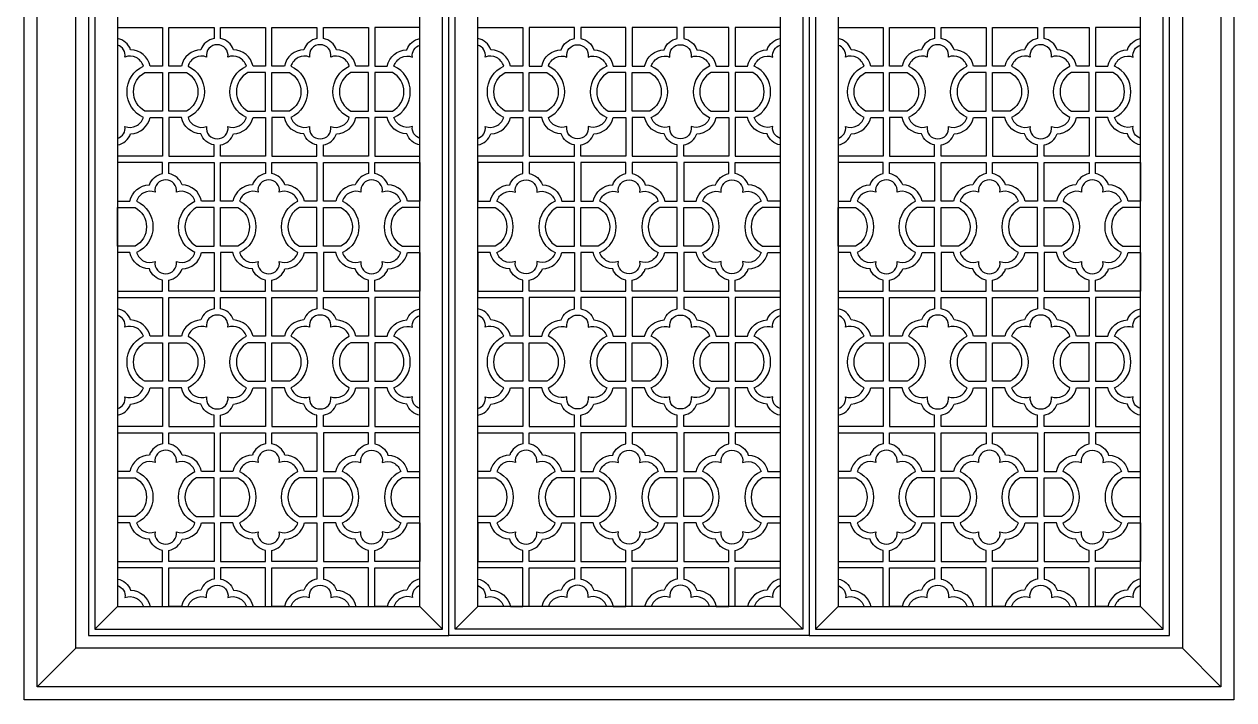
# Model space of a CAD drawing. Extents: x -66030 to 95157, y -13132 to 45879.
# Drawn here: x 63617 to 65497, y 12534 to 13584 of the extents above; entities that cross this region are included whole.
import ezdxf

# ---------------------------------------------------------------- set-up
doc = ezdxf.new("R2010")
doc.units = 0
doc.header["$LTSCALE"] = 100
doc.header["$MEASUREMENT"] = 0
for name, color, linetype in [('3', 11, 'CONTINUOUS'), ('4', 121, 'CONTINUOUS'), ('7', 105, 'CONTINUOUS')]:
    doc.layers.add(name, color=color, linetype=linetype)

msp = doc.modelspace()

# ---------------------------------------------------------------- linework, layer by layer
at = {"layer": '3'}
for p, q in [((63762.1, 12678.5), (63727.1, 12643.5)), ((64232.1, 12678.5), (64267.1, 12643.5)), ((64322.1, 12678.5), (64287.1, 12643.5)), ((64792.1, 12678.5), (64827.1, 12643.5)), ((64882.1, 12678.5), (64847.1, 12643.5)), ((65352.1, 12678.5), (65387.1, 12643.5)), ((63697.1, 12613.5), (63637.1, 12553.5)), ((65417.1, 12613.5), (65477.1, 12553.5))]:
    msp.add_line(p, q, dxfattribs=at)
for points in [[(63637.1, 14573.5), (65477.1, 14573.5), (65477.1, 12553.5), (63637.1, 12553.5)], [(63697.1, 14513.5), (65417.1, 14513.5), (65417.1, 12613.5), (63697.1, 12613.5)]]:
    msp.add_lwpolyline(points, close=True, dxfattribs=at)
for points in [[(63762.1, 13578.5), (63832.1, 13578.5), (63832.1, 13518.5), (63812.7, 13518.5, 0.345791), (63782.4, 13543.8, 0.273031), (63762.1, 13561.2)], [(64232.1, 13578.5), (64162.1, 13578.5), (64162.1, 13518.5), (64181.4, 13518.5, -0.345791), (64211.7, 13543.8, -0.273031), (64232.1, 13561.2)], [(64322.1, 13578.5), (64392.1, 13578.5), (64392.1, 13518.5), (64372.7, 13518.5, 0.345791), (64342.4, 13543.8, 0.273031), (64322.1, 13561.2)], [(64792.1, 13578.5), (64722.1, 13578.5), (64722.1, 13518.5), (64741.4, 13518.5, -0.345791), (64771.7, 13543.8, -0.273031), (64792.1, 13561.2)], [(64882.1, 13578.5), (64952.1, 13578.5), (64952.1, 13518.5), (64932.7, 13518.5, 0.345791), (64902.4, 13543.8, 0.273031), (64882.1, 13561.2)], [(65352.1, 13578.5), (65282.1, 13578.5), (65282.1, 13518.5), (65301.4, 13518.5, -0.345791), (65331.7, 13543.8, -0.273031), (65352.1, 13561.2)], [(63762.1, 13406.1, 0.383622), (63773.6, 13424.6, 0.43128), (63802.4, 13438.5, -0.637568), (63802.4, 13518.5, 0.43128), (63773.6, 13532.4, 0.383622), (63762.1, 13550.9)], [(64232.1, 13406.1, -0.383622), (64220.5, 13424.6, -0.43128), (64191.7, 13438.5, 0.637568), (64191.7, 13518.5, -0.43128), (64220.5, 13532.4, -0.383622), (64232.1, 13550.9)], [(64322.1, 13406.1, 0.383622), (64333.6, 13424.6, 0.43128), (64362.4, 13438.5, -0.637568), (64362.4, 13518.5, 0.43128), (64333.6, 13532.4, 0.383622), (64322.1, 13550.9)], [(64792.1, 13406.1, -0.383622), (64780.5, 13424.6, -0.43128), (64751.7, 13438.5, 0.637568), (64751.7, 13518.5, -0.43128), (64780.5, 13532.4, -0.383622), (64792.1, 13550.9)], [(64882.1, 13406.1, 0.383622), (64893.6, 13424.6, 0.43128), (64922.4, 13438.5, -0.637568), (64922.4, 13518.5, 0.43128), (64893.6, 13532.4, 0.383622), (64882.1, 13550.9)], [(65352.1, 13406.1, -0.383622), (65340.5, 13424.6, -0.43128), (65311.7, 13438.5, 0.637568), (65311.7, 13518.5, -0.43128), (65340.5, 13532.4, -0.383622), (65352.1, 13550.9)], [(63762.1, 13395.8, 0.273031), (63782.4, 13413.2, 0.345791), (63812.7, 13438.5), (63832.1, 13438.5), (63832.1, 13378.5), (63762.1, 13378.5)], [(64232.1, 13395.8, -0.273031), (64211.7, 13413.2, -0.345791), (64181.4, 13438.5), (64162.1, 13438.5), (64162.1, 13378.5), (64232.1, 13378.5)], [(64322.1, 13395.8, 0.273031), (64342.4, 13413.2, 0.345791), (64372.7, 13438.5), (64392.1, 13438.5), (64392.1, 13378.5), (64322.1, 13378.5)], [(64792.1, 13395.8, -0.273031), (64771.7, 13413.2, -0.345791), (64741.4, 13438.5), (64722.1, 13438.5), (64722.1, 13378.5), (64792.1, 13378.5)], [(64882.1, 13395.8, 0.273031), (64902.4, 13413.2, 0.345791), (64932.7, 13438.5), (64952.1, 13438.5), (64952.1, 13378.5), (64882.1, 13378.5)], [(65352.1, 13395.8, -0.273031), (65331.7, 13413.2, -0.345791), (65301.4, 13438.5), (65282.1, 13438.5), (65282.1, 13378.5), (65352.1, 13378.5)], [(63762.1, 13158.5), (63832.1, 13158.5), (63832.1, 13098.5), (63812.7, 13098.5, 0.345791), (63782.4, 13123.8, 0.273031), (63762.1, 13141.2)], [(64232.1, 13158.5), (64162.1, 13158.5), (64162.1, 13098.5), (64181.4, 13098.5, -0.345791), (64211.7, 13123.8, -0.273031), (64232.1, 13141.2)], [(64322.1, 13158.5), (64392.1, 13158.5), (64392.1, 13098.5), (64372.7, 13098.5, 0.345791), (64342.4, 13123.8, 0.273031), (64322.1, 13141.2)], [(64792.1, 13158.5), (64722.1, 13158.5), (64722.1, 13098.5), (64741.4, 13098.5, -0.345791), (64771.7, 13123.8, -0.273031), (64792.1, 13141.2)], [(64882.1, 13158.5), (64952.1, 13158.5), (64952.1, 13098.5), (64932.7, 13098.5, 0.345791), (64902.4, 13123.8, 0.273031), (64882.1, 13141.2)], [(65352.1, 13158.5), (65282.1, 13158.5), (65282.1, 13098.5), (65301.4, 13098.5, -0.345791), (65331.7, 13123.8, -0.273031), (65352.1, 13141.2)], [(63762.1, 12986.1, 0.383622), (63773.6, 13004.6, 0.43128), (63802.4, 13018.5, -0.637568), (63802.4, 13098.5, 0.43128), (63773.6, 13112.4, 0.383622), (63762.1, 13130.9)], [(64232.1, 12986.1, -0.383622), (64220.5, 13004.6, -0.43128), (64191.7, 13018.5, 0.637568), (64191.7, 13098.5, -0.43128), (64220.5, 13112.4, -0.383622), (64232.1, 13130.9)], [(64322.1, 12986.1, 0.383622), (64333.6, 13004.6, 0.43128), (64362.4, 13018.5, -0.637568), (64362.4, 13098.5, 0.43128), (64333.6, 13112.4, 0.383622), (64322.1, 13130.9)], [(64792.1, 12986.1, -0.383622), (64780.5, 13004.6, -0.43128), (64751.7, 13018.5, 0.637568), (64751.7, 13098.5, -0.43128), (64780.5, 13112.4, -0.383622), (64792.1, 13130.9)], [(64882.1, 12986.1, 0.383622), (64893.6, 13004.6, 0.43128), (64922.4, 13018.5, -0.637568), (64922.4, 13098.5, 0.43128), (64893.6, 13112.4, 0.383622), (64882.1, 13130.9)], [(65352.1, 12986.1, -0.383622), (65340.5, 13004.6, -0.43128), (65311.7, 13018.5, 0.637568), (65311.7, 13098.5, -0.43128), (65340.5, 13112.4, -0.383622), (65352.1, 13130.9)], [(63762.1, 12975.8, 0.273031), (63782.4, 12993.2, 0.345791), (63812.7, 13018.5), (63832.1, 13018.5), (63832.1, 12958.5), (63762.1, 12958.5)], [(64232.1, 12975.8, -0.273031), (64211.7, 12993.2, -0.345791), (64181.4, 13018.5), (64162.1, 13018.5), (64162.1, 12958.5), (64232.1, 12958.5)], [(64322.1, 12975.8, 0.273031), (64342.4, 12993.2, 0.345791), (64372.7, 13018.5), (64392.1, 13018.5), (64392.1, 12958.5), (64322.1, 12958.5)], [(64792.1, 12975.8, -0.273031), (64771.7, 12993.2, -0.345791), (64741.4, 13018.5), (64722.1, 13018.5), (64722.1, 12958.5), (64792.1, 12958.5)], [(64882.1, 12975.8, 0.273031), (64902.4, 12993.2, 0.345791), (64932.7, 13018.5), (64952.1, 13018.5), (64952.1, 12958.5), (64882.1, 12958.5)], [(65352.1, 12975.8, -0.273031), (65331.7, 12993.2, -0.345791), (65301.4, 13018.5), (65282.1, 13018.5), (65282.1, 12958.5), (65352.1, 12958.5)], [(63762.1, 12948.5), (63832.1, 12948.5), (63832.1, 12931.2, 0.273031), (63811.7, 12913.8, 0.345791), (63781.4, 12888.5), (63762.1, 12888.5)], [(64232.1, 12948.5), (64162.1, 12948.5), (64162.1, 12931.2, -0.273031), (64182.4, 12913.8, -0.345791), (64212.7, 12888.5), (64232.1, 12888.5)], [(64322.1, 12948.5), (64392.1, 12948.5), (64392.1, 12931.2, 0.273031), (64371.7, 12913.8, 0.345791), (64341.4, 12888.5), (64322.1, 12888.5)], [(64792.1, 12948.5), (64722.1, 12948.5), (64722.1, 12931.2, -0.273031), (64742.4, 12913.8, -0.345791), (64772.7, 12888.5), (64792.1, 12888.5)], [(64882.1, 12948.5), (64952.1, 12948.5), (64952.1, 12931.2, 0.273031), (64931.7, 12913.8, 0.345791), (64901.4, 12888.5), (64882.1, 12888.5)], [(65352.1, 12948.5), (65282.1, 12948.5), (65282.1, 12931.2, -0.273031), (65302.4, 12913.8, -0.345791), (65332.7, 12888.5), (65352.1, 12888.5)], [(63762.1, 12878.5), (63789.3, 12878.5, -0.595532), (63789.3, 12818.5), (63762.1, 12818.5)], [(64232.1, 12878.5), (64204.8, 12878.5, 0.595532), (64204.8, 12818.5), (64232.1, 12818.5)], [(64322.1, 12878.5), (64349.3, 12878.5, -0.595532), (64349.3, 12818.5), (64322.1, 12818.5)], [(64792.1, 12878.5), (64764.8, 12878.5, 0.595532), (64764.8, 12818.5), (64792.1, 12818.5)], [(64882.1, 12878.5), (64909.3, 12878.5, -0.595532), (64909.3, 12818.5), (64882.1, 12818.5)], [(65352.1, 12878.5), (65324.8, 12878.5, 0.595532), (65324.8, 12818.5), (65352.1, 12818.5)], [(63762.1, 12721.2, -0.273031), (63782.4, 12703.8, -0.345791), (63812.7, 12678.5), (63832.1, 12678.5), (63832.1, 12738.5), (63762.1, 12738.5)], [(64232.1, 12721.2, 0.273031), (64211.7, 12703.8, 0.345791), (64181.4, 12678.5), (64162.1, 12678.5), (64162.1, 12738.5), (64232.1, 12738.5)], [(64322.1, 12721.2, -0.273031), (64342.4, 12703.8, -0.345791), (64372.7, 12678.5), (64392.1, 12678.5), (64392.1, 12738.5), (64322.1, 12738.5)], [(64792.1, 12721.2, 0.273031), (64771.7, 12703.8, 0.345791), (64741.4, 12678.5), (64722.1, 12678.5), (64722.1, 12738.5), (64792.1, 12738.5)], [(64882.1, 12721.2, -0.273031), (64902.4, 12703.8, -0.345791), (64932.7, 12678.5), (64952.1, 12678.5), (64952.1, 12738.5), (64882.1, 12738.5)], [(65352.1, 12721.2, 0.273031), (65331.7, 12703.8, 0.345791), (65301.4, 12678.5), (65282.1, 12678.5), (65282.1, 12738.5), (65352.1, 12738.5)], [(63762.1, 12710.9, -0.383622), (63773.6, 12692.4, -0.43128), (63802.4, 12678.5)], [(63871.7, 12678.5, -0.43128), (63900.5, 12692.4, -0.475412), (63917.1, 12711.5, -0.475412), (63933.6, 12692.4, -0.43128), (63962.4, 12678.5)], [(64031.7, 12678.5, -0.43128), (64060.5, 12692.4, -0.475412), (64077.1, 12711.5, -0.475412), (64093.6, 12692.4, -0.43128), (64122.4, 12678.5)], [(64232.1, 12710.9, 0.383622), (64220.5, 12692.4, 0.43128), (64191.7, 12678.5)], [(64322.1, 12710.9, -0.383622), (64333.6, 12692.4, -0.43128), (64362.4, 12678.5)], [(64522.4, 12678.5, 0.43128), (64493.6, 12692.4, 0.475412), (64477.1, 12711.5, 0.475412), (64460.5, 12692.4, 0.43128), (64431.7, 12678.5)], [(64682.4, 12678.5, 0.43128), (64653.6, 12692.4, 0.475412), (64637.1, 12711.5, 0.475412), (64620.5, 12692.4, 0.43128), (64591.7, 12678.5)], [(64792.1, 12710.9, 0.383622), (64780.5, 12692.4, 0.43128), (64751.7, 12678.5)], [(64882.1, 12710.9, -0.383622), (64893.6, 12692.4, -0.43128), (64922.4, 12678.5)], [(64991.7, 12678.5, -0.43128), (65020.5, 12692.4, -0.475412), (65037.1, 12711.5, -0.475412), (65053.6, 12692.4, -0.43128), (65082.4, 12678.5)], [(65151.7, 12678.5, -0.43128), (65180.5, 12692.4, -0.475412), (65197.1, 12711.5, -0.475412), (65213.6, 12692.4, -0.43128), (65242.4, 12678.5)], [(65352.1, 12710.9, 0.383622), (65340.5, 12692.4, 0.43128), (65311.7, 12678.5)]]:
    msp.add_lwpolyline(points, format="xyb", dxfattribs=at)
for points in [[(63842.1, 13578.5), (63912.1, 13578.5), (63912.1, 13561.2, 0.273031), (63891.7, 13543.8, 0.345791), (63861.4, 13518.5), (63842.1, 13518.5)], [(63922.1, 13578.5), (63992.1, 13578.5), (63992.1, 13518.5), (63972.7, 13518.5, 0.345791), (63942.4, 13543.8, 0.273031), (63922.1, 13561.2)], [(64002.1, 13578.5), (64072.1, 13578.5), (64072.1, 13561.2, 0.273031), (64051.7, 13543.8, 0.345791), (64021.4, 13518.5), (64002.1, 13518.5)], [(64082.1, 13578.5), (64152.1, 13578.5), (64152.1, 13518.5), (64132.7, 13518.5, 0.345791), (64102.4, 13543.8, 0.273031), (64082.1, 13561.2)], [(64472.1, 13578.5), (64402.1, 13578.5), (64402.1, 13518.5), (64421.4, 13518.5, -0.345791), (64451.7, 13543.8, -0.273031), (64472.1, 13561.2)], [(64552.1, 13578.5), (64482.1, 13578.5), (64482.1, 13561.2, -0.273031), (64502.4, 13543.8, -0.345791), (64532.7, 13518.5), (64552.1, 13518.5)], [(64632.1, 13578.5), (64562.1, 13578.5), (64562.1, 13518.5), (64581.4, 13518.5, -0.345791), (64611.7, 13543.8, -0.273031), (64632.1, 13561.2)], [(64712.1, 13578.5), (64642.1, 13578.5), (64642.1, 13561.2, -0.273031), (64662.4, 13543.8, -0.345791), (64692.7, 13518.5), (64712.1, 13518.5)], [(64962.1, 13578.5), (65032.1, 13578.5), (65032.1, 13561.2, 0.273031), (65011.7, 13543.8, 0.345791), (64981.4, 13518.5), (64962.1, 13518.5)], [(65042.1, 13578.5), (65112.1, 13578.5), (65112.1, 13518.5), (65092.7, 13518.5, 0.345791), (65062.4, 13543.8, 0.273031), (65042.1, 13561.2)], [(65122.1, 13578.5), (65192.1, 13578.5), (65192.1, 13561.2, 0.273031), (65171.7, 13543.8, 0.345791), (65141.4, 13518.5), (65122.1, 13518.5)], [(65202.1, 13578.5), (65272.1, 13578.5), (65272.1, 13518.5), (65252.7, 13518.5, 0.345791), (65222.4, 13543.8, 0.273031), (65202.1, 13561.2)], [(63917.1, 13551.5, 0.475412), (63900.5, 13532.4, 0.43128), (63871.7, 13518.5, -0.637568), (63871.7, 13438.5, 0.43128), (63900.5, 13424.6, 0.475412), (63917.1, 13405.5, 0.475412), (63933.6, 13424.6, 0.43128), (63962.4, 13438.5, -0.637568), (63962.4, 13518.5, 0.43128), (63933.6, 13532.4, 0.475412)], [(64077.1, 13551.5, 0.475412), (64060.5, 13532.4, 0.43128), (64031.7, 13518.5, -0.637568), (64031.7, 13438.5, 0.43128), (64060.5, 13424.6, 0.475412), (64077.1, 13405.5, 0.475412), (64093.6, 13424.6, 0.43128), (64122.4, 13438.5, -0.637568), (64122.4, 13518.5, 0.43128), (64093.6, 13532.4, 0.475412)], [(64477.1, 13551.5, -0.475412), (64493.6, 13532.4, -0.43128), (64522.4, 13518.5, 0.637568), (64522.4, 13438.5, -0.43128), (64493.6, 13424.6, -0.475412), (64477.1, 13405.5, -0.475412), (64460.5, 13424.6, -0.43128), (64431.7, 13438.5, 0.637568), (64431.7, 13518.5, -0.43128), (64460.5, 13532.4, -0.475412)], [(64637.1, 13551.5, -0.475412), (64653.6, 13532.4, -0.43128), (64682.4, 13518.5, 0.637568), (64682.4, 13438.5, -0.43128), (64653.6, 13424.6, -0.475412), (64637.1, 13405.5, -0.475412), (64620.5, 13424.6, -0.43128), (64591.7, 13438.5, 0.637568), (64591.7, 13518.5, -0.43128), (64620.5, 13532.4, -0.475412)], [(65037.1, 13551.5, 0.475412), (65020.5, 13532.4, 0.43128), (64991.7, 13518.5, -0.637568), (64991.7, 13438.5, 0.43128), (65020.5, 13424.6, 0.475412), (65037.1, 13405.5, 0.475412), (65053.6, 13424.6, 0.43128), (65082.4, 13438.5, -0.637568), (65082.4, 13518.5, 0.43128), (65053.6, 13532.4, 0.475412)], [(65197.1, 13551.5, 0.475412), (65180.5, 13532.4, 0.43128), (65151.7, 13518.5, -0.637568), (65151.7, 13438.5, 0.43128), (65180.5, 13424.6, 0.475412), (65197.1, 13405.5, 0.475412), (65213.6, 13424.6, 0.43128), (65242.4, 13438.5, -0.637568), (65242.4, 13518.5, 0.43128), (65213.6, 13532.4, 0.475412)], [(63804.8, 13448.5, -0.595532), (63804.8, 13508.5), (63832.1, 13508.5), (63832.1, 13448.5)], [(63842.1, 13508.5), (63869.3, 13508.5, -0.595532), (63869.3, 13448.5), (63842.1, 13448.5)], [(63992.1, 13508.5), (63964.8, 13508.5, 0.595532), (63964.8, 13448.5), (63992.1, 13448.5)], [(64002.1, 13508.5), (64029.3, 13508.5, -0.595532), (64029.3, 13448.5), (64002.1, 13448.5)], [(64152.1, 13508.5), (64124.8, 13508.5, 0.595532), (64124.8, 13448.5), (64152.1, 13448.5)], [(64189.3, 13448.5, 0.595532), (64189.3, 13508.5), (64162.1, 13508.5), (64162.1, 13448.5)], [(64364.8, 13448.5, -0.595532), (64364.8, 13508.5), (64392.1, 13508.5), (64392.1, 13448.5)], [(64402.1, 13508.5), (64429.3, 13508.5, -0.595532), (64429.3, 13448.5), (64402.1, 13448.5)], [(64552.1, 13508.5), (64524.8, 13508.5, 0.595532), (64524.8, 13448.5), (64552.1, 13448.5)], [(64562.1, 13508.5), (64589.3, 13508.5, -0.595532), (64589.3, 13448.5), (64562.1, 13448.5)], [(64712.1, 13508.5), (64684.8, 13508.5, 0.595532), (64684.8, 13448.5), (64712.1, 13448.5)], [(64749.3, 13448.5, 0.595532), (64749.3, 13508.5), (64722.1, 13508.5), (64722.1, 13448.5)], [(64924.8, 13448.5, -0.595532), (64924.8, 13508.5), (64952.1, 13508.5), (64952.1, 13448.5)], [(64962.1, 13508.5), (64989.3, 13508.5, -0.595532), (64989.3, 13448.5), (64962.1, 13448.5)], [(65112.1, 13508.5), (65084.8, 13508.5, 0.595532), (65084.8, 13448.5), (65112.1, 13448.5)], [(65122.1, 13508.5), (65149.3, 13508.5, -0.595532), (65149.3, 13448.5), (65122.1, 13448.5)], [(65272.1, 13508.5), (65244.8, 13508.5, 0.595532), (65244.8, 13448.5), (65272.1, 13448.5)], [(65309.3, 13448.5, 0.595532), (65309.3, 13508.5), (65282.1, 13508.5), (65282.1, 13448.5)], [(63912.1, 13378.5), (63912.1, 13395.8, -0.273031), (63891.7, 13413.2, -0.345791), (63861.4, 13438.5), (63842.1, 13438.5), (63842.1, 13378.5)], [(63922.1, 13378.5), (63922.1, 13395.8, 0.273031), (63942.4, 13413.2, 0.345791), (63972.7, 13438.5), (63992.1, 13438.5), (63992.1, 13378.5)], [(64072.1, 13378.5), (64072.1, 13395.8, -0.273031), (64051.7, 13413.2, -0.345791), (64021.4, 13438.5), (64002.1, 13438.5), (64002.1, 13378.5)], [(64082.1, 13378.5), (64082.1, 13395.8, 0.273031), (64102.4, 13413.2, 0.345791), (64132.7, 13438.5), (64152.1, 13438.5), (64152.1, 13378.5)], [(64472.1, 13378.5), (64472.1, 13395.8, -0.273031), (64451.7, 13413.2, -0.345791), (64421.4, 13438.5), (64402.1, 13438.5), (64402.1, 13378.5)], [(64482.1, 13378.5), (64482.1, 13395.8, 0.273031), (64502.4, 13413.2, 0.345791), (64532.7, 13438.5), (64552.1, 13438.5), (64552.1, 13378.5)], [(64632.1, 13378.5), (64632.1, 13395.8, -0.273031), (64611.7, 13413.2, -0.345791), (64581.4, 13438.5), (64562.1, 13438.5), (64562.1, 13378.5)], [(64642.1, 13378.5), (64642.1, 13395.8, 0.273031), (64662.4, 13413.2, 0.345791), (64692.7, 13438.5), (64712.1, 13438.5), (64712.1, 13378.5)], [(65032.1, 13378.5), (65032.1, 13395.8, -0.273031), (65011.7, 13413.2, -0.345791), (64981.4, 13438.5), (64962.1, 13438.5), (64962.1, 13378.5)], [(65042.1, 13378.5), (65042.1, 13395.8, 0.273031), (65062.4, 13413.2, 0.345791), (65092.7, 13438.5), (65112.1, 13438.5), (65112.1, 13378.5)], [(65192.1, 13378.5), (65192.1, 13395.8, -0.273031), (65171.7, 13413.2, -0.345791), (65141.4, 13438.5), (65122.1, 13438.5), (65122.1, 13378.5)], [(65202.1, 13378.5), (65202.1, 13395.8, 0.273031), (65222.4, 13413.2, 0.345791), (65252.7, 13438.5), (65272.1, 13438.5), (65272.1, 13378.5)], [(63832.1, 13368.5), (63762.1, 13368.5), (63762.1, 13308.5), (63781.4, 13308.5, -0.345791), (63811.7, 13333.8, -0.273031), (63832.1, 13351.2)], [(63842.1, 13368.5), (63912.1, 13368.5), (63912.1, 13308.5), (63892.7, 13308.5, 0.345791), (63862.4, 13333.8, 0.273031), (63842.1, 13351.2)], [(63922.1, 13368.5), (63992.1, 13368.5), (63992.1, 13351.2, 0.273031), (63971.7, 13333.8, 0.345791), (63941.4, 13308.5), (63922.1, 13308.5)], [(64002.1, 13368.5), (64072.1, 13368.5), (64072.1, 13308.5), (64052.7, 13308.5, 0.345791), (64022.4, 13333.8, 0.273031), (64002.1, 13351.2)], [(64082.1, 13368.5), (64152.1, 13368.5), (64152.1, 13351.2, 0.273031), (64131.7, 13333.8, 0.345791), (64101.4, 13308.5), (64082.1, 13308.5)], [(64162.1, 13368.5), (64232.1, 13368.5), (64232.1, 13308.5), (64212.7, 13308.5, 0.345791), (64182.4, 13333.8, 0.273031), (64162.1, 13351.2)], [(64392.1, 13368.5), (64322.1, 13368.5), (64322.1, 13308.5), (64341.4, 13308.5, -0.345791), (64371.7, 13333.8, -0.273031), (64392.1, 13351.2)], [(64472.1, 13368.5), (64402.1, 13368.5), (64402.1, 13351.2, -0.273031), (64422.4, 13333.8, -0.345791), (64452.7, 13308.5), (64472.1, 13308.5)], [(64552.1, 13368.5), (64482.1, 13368.5), (64482.1, 13308.5), (64501.4, 13308.5, -0.345791), (64531.7, 13333.8, -0.273031), (64552.1, 13351.2)], [(64632.1, 13368.5), (64562.1, 13368.5), (64562.1, 13351.2, -0.273031), (64582.4, 13333.8, -0.345791), (64612.7, 13308.5), (64632.1, 13308.5)], [(64712.1, 13368.5), (64642.1, 13368.5), (64642.1, 13308.5), (64661.4, 13308.5, -0.345791), (64691.7, 13333.8, -0.273031), (64712.1, 13351.2)], [(64722.1, 13368.5), (64792.1, 13368.5), (64792.1, 13308.5), (64772.7, 13308.5, 0.345791), (64742.4, 13333.8, 0.273031), (64722.1, 13351.2)], [(64952.1, 13368.5), (64882.1, 13368.5), (64882.1, 13308.5), (64901.4, 13308.5, -0.345791), (64931.7, 13333.8, -0.273031), (64952.1, 13351.2)], [(64962.1, 13368.5), (65032.1, 13368.5), (65032.1, 13308.5), (65012.7, 13308.5, 0.345791), (64982.4, 13333.8, 0.273031), (64962.1, 13351.2)], [(65042.1, 13368.5), (65112.1, 13368.5), (65112.1, 13351.2, 0.273031), (65091.7, 13333.8, 0.345791), (65061.4, 13308.5), (65042.1, 13308.5)], [(65122.1, 13368.5), (65192.1, 13368.5), (65192.1, 13308.5), (65172.7, 13308.5, 0.345791), (65142.4, 13333.8, 0.273031), (65122.1, 13351.2)], [(65202.1, 13368.5), (65272.1, 13368.5), (65272.1, 13351.2, 0.273031), (65251.7, 13333.8, 0.345791), (65221.4, 13308.5), (65202.1, 13308.5)], [(65282.1, 13368.5), (65352.1, 13368.5), (65352.1, 13308.5), (65332.7, 13308.5, 0.345791), (65302.4, 13333.8, 0.273031), (65282.1, 13351.2)], [(63837.1, 13341.5, 0.475412), (63820.5, 13322.4, 0.43128), (63791.7, 13308.5, -0.637568), (63791.7, 13228.5, 0.43128), (63820.5, 13214.6, 0.475412), (63837.1, 13195.5, 0.475412), (63853.6, 13214.6, 0.43128), (63882.4, 13228.5, -0.637568), (63882.4, 13308.5, 0.43128), (63853.6, 13322.4, 0.475412)], [(63997.1, 13341.5, 0.475412), (63980.5, 13322.4, 0.43128), (63951.7, 13308.5, -0.637568), (63951.7, 13228.5, 0.43128), (63980.5, 13214.6, 0.475412), (63997.1, 13195.5, 0.475412), (64013.6, 13214.6, 0.43128), (64042.4, 13228.5, -0.637568), (64042.4, 13308.5, 0.43128), (64013.6, 13322.4, 0.475412)], [(64157.1, 13341.5, 0.475412), (64140.5, 13322.4, 0.43128), (64111.7, 13308.5, -0.637568), (64111.7, 13228.5, 0.43128), (64140.5, 13214.6, 0.475412), (64157.1, 13195.5, 0.475412), (64173.6, 13214.6, 0.43128), (64202.4, 13228.5, -0.637568), (64202.4, 13308.5, 0.43128), (64173.6, 13322.4, 0.475412)], [(64397.1, 13341.5, -0.475412), (64413.6, 13322.4, -0.43128), (64442.4, 13308.5, 0.637568), (64442.4, 13228.5, -0.43128), (64413.6, 13214.6, -0.475412), (64397.1, 13195.5, -0.475412), (64380.5, 13214.6, -0.43128), (64351.7, 13228.5, 0.637568), (64351.7, 13308.5, -0.43128), (64380.5, 13322.4, -0.475412)], [(64557.1, 13341.5, -0.475412), (64573.6, 13322.4, -0.43128), (64602.4, 13308.5, 0.637568), (64602.4, 13228.5, -0.43128), (64573.6, 13214.6, -0.475412), (64557.1, 13195.5, -0.475412), (64540.5, 13214.6, -0.43128), (64511.7, 13228.5, 0.637568), (64511.7, 13308.5, -0.43128), (64540.5, 13322.4, -0.475412)], [(64717.1, 13341.5, -0.475412), (64733.6, 13322.4, -0.43128), (64762.4, 13308.5, 0.637568), (64762.4, 13228.5, -0.43128), (64733.6, 13214.6, -0.475412), (64717.1, 13195.5, -0.475412), (64700.5, 13214.6, -0.43128), (64671.7, 13228.5, 0.637568), (64671.7, 13308.5, -0.43128), (64700.5, 13322.4, -0.475412)], [(64957.1, 13341.5, 0.475412), (64940.5, 13322.4, 0.43128), (64911.7, 13308.5, -0.637568), (64911.7, 13228.5, 0.43128), (64940.5, 13214.6, 0.475412), (64957.1, 13195.5, 0.475412), (64973.6, 13214.6, 0.43128), (65002.4, 13228.5, -0.637568), (65002.4, 13308.5, 0.43128), (64973.6, 13322.4, 0.475412)], [(65117.1, 13341.5, 0.475412), (65100.5, 13322.4, 0.43128), (65071.7, 13308.5, -0.637568), (65071.7, 13228.5, 0.43128), (65100.5, 13214.6, 0.475412), (65117.1, 13195.5, 0.475412), (65133.6, 13214.6, 0.43128), (65162.4, 13228.5, -0.637568), (65162.4, 13308.5, 0.43128), (65133.6, 13322.4, 0.475412)], [(65277.1, 13341.5, 0.475412), (65260.5, 13322.4, 0.43128), (65231.7, 13308.5, -0.637568), (65231.7, 13228.5, 0.43128), (65260.5, 13214.6, 0.475412), (65277.1, 13195.5, 0.475412), (65293.6, 13214.6, 0.43128), (65322.4, 13228.5, -0.637568), (65322.4, 13308.5, 0.43128), (65293.6, 13322.4, 0.475412)], [(63762.1, 13298.5), (63789.3, 13298.5, -0.595532), (63789.3, 13238.5), (63762.1, 13238.5)], [(63912.1, 13298.5), (63884.8, 13298.5, 0.595532), (63884.8, 13238.5), (63912.1, 13238.5)], [(63922.1, 13298.5), (63949.3, 13298.5, -0.595532), (63949.3, 13238.5), (63922.1, 13238.5)], [(64072.1, 13298.5), (64044.8, 13298.5, 0.595532), (64044.8, 13238.5), (64072.1, 13238.5)], [(64082.1, 13298.5), (64109.3, 13298.5, -0.595532), (64109.3, 13238.5), (64082.1, 13238.5)], [(64232.1, 13298.5), (64204.8, 13298.5, 0.595532), (64204.8, 13238.5), (64232.1, 13238.5)], [(64322.1, 13298.5), (64349.3, 13298.5, -0.595532), (64349.3, 13238.5), (64322.1, 13238.5)], [(64472.1, 13298.5), (64444.8, 13298.5, 0.595532), (64444.8, 13238.5), (64472.1, 13238.5)], [(64482.1, 13298.5), (64509.3, 13298.5, -0.595532), (64509.3, 13238.5), (64482.1, 13238.5)], [(64632.1, 13298.5), (64604.8, 13298.5, 0.595532), (64604.8, 13238.5), (64632.1, 13238.5)], [(64642.1, 13298.5), (64669.3, 13298.5, -0.595532), (64669.3, 13238.5), (64642.1, 13238.5)], [(64792.1, 13298.5), (64764.8, 13298.5, 0.595532), (64764.8, 13238.5), (64792.1, 13238.5)], [(64882.1, 13298.5), (64909.3, 13298.5, -0.595532), (64909.3, 13238.5), (64882.1, 13238.5)], [(65032.1, 13298.5), (65004.8, 13298.5, 0.595532), (65004.8, 13238.5), (65032.1, 13238.5)], [(65042.1, 13298.5), (65069.3, 13298.5, -0.595532), (65069.3, 13238.5), (65042.1, 13238.5)], [(65192.1, 13298.5), (65164.8, 13298.5, 0.595532), (65164.8, 13238.5), (65192.1, 13238.5)], [(65202.1, 13298.5), (65229.3, 13298.5, -0.595532), (65229.3, 13238.5), (65202.1, 13238.5)], [(65352.1, 13298.5), (65324.8, 13298.5, 0.595532), (65324.8, 13238.5), (65352.1, 13238.5)], [(63832.1, 13168.5), (63832.1, 13185.8, -0.273031), (63811.7, 13203.2, -0.345791), (63781.4, 13228.5), (63762.1, 13228.5), (63762.1, 13168.5)], [(63842.1, 13168.5), (63842.1, 13185.8, 0.273031), (63862.4, 13203.2, 0.345791), (63892.7, 13228.5), (63912.1, 13228.5), (63912.1, 13168.5)], [(63992.1, 13168.5), (63992.1, 13185.8, -0.273031), (63971.7, 13203.2, -0.345791), (63941.4, 13228.5), (63922.1, 13228.5), (63922.1, 13168.5)], [(64002.1, 13168.5), (64002.1, 13185.8, 0.273031), (64022.4, 13203.2, 0.345791), (64052.7, 13228.5), (64072.1, 13228.5), (64072.1, 13168.5)], [(64152.1, 13168.5), (64152.1, 13185.8, -0.273031), (64131.7, 13203.2, -0.345791), (64101.4, 13228.5), (64082.1, 13228.5), (64082.1, 13168.5)], [(64162.1, 13168.5), (64162.1, 13185.8, 0.273031), (64182.4, 13203.2, 0.345791), (64212.7, 13228.5), (64232.1, 13228.5), (64232.1, 13168.5)], [(64392.1, 13168.5), (64392.1, 13185.8, -0.273031), (64371.7, 13203.2, -0.345791), (64341.4, 13228.5), (64322.1, 13228.5), (64322.1, 13168.5)], [(64402.1, 13168.5), (64402.1, 13185.8, 0.273031), (64422.4, 13203.2, 0.345791), (64452.7, 13228.5), (64472.1, 13228.5), (64472.1, 13168.5)], [(64552.1, 13168.5), (64552.1, 13185.8, -0.273031), (64531.7, 13203.2, -0.345791), (64501.4, 13228.5), (64482.1, 13228.5), (64482.1, 13168.5)], [(64562.1, 13168.5), (64562.1, 13185.8, 0.273031), (64582.4, 13203.2, 0.345791), (64612.7, 13228.5), (64632.1, 13228.5), (64632.1, 13168.5)], [(64712.1, 13168.5), (64712.1, 13185.8, -0.273031), (64691.7, 13203.2, -0.345791), (64661.4, 13228.5), (64642.1, 13228.5), (64642.1, 13168.5)], [(64722.1, 13168.5), (64722.1, 13185.8, 0.273031), (64742.4, 13203.2, 0.345791), (64772.7, 13228.5), (64792.1, 13228.5), (64792.1, 13168.5)], [(64952.1, 13168.5), (64952.1, 13185.8, -0.273031), (64931.7, 13203.2, -0.345791), (64901.4, 13228.5), (64882.1, 13228.5), (64882.1, 13168.5)], [(64962.1, 13168.5), (64962.1, 13185.8, 0.273031), (64982.4, 13203.2, 0.345791), (65012.7, 13228.5), (65032.1, 13228.5), (65032.1, 13168.5)], [(65112.1, 13168.5), (65112.1, 13185.8, -0.273031), (65091.7, 13203.2, -0.345791), (65061.4, 13228.5), (65042.1, 13228.5), (65042.1, 13168.5)], [(65122.1, 13168.5), (65122.1, 13185.8, 0.273031), (65142.4, 13203.2, 0.345791), (65172.7, 13228.5), (65192.1, 13228.5), (65192.1, 13168.5)], [(65272.1, 13168.5), (65272.1, 13185.8, -0.273031), (65251.7, 13203.2, -0.345791), (65221.4, 13228.5), (65202.1, 13228.5), (65202.1, 13168.5)], [(65282.1, 13168.5), (65282.1, 13185.8, 0.273031), (65302.4, 13203.2, 0.345791), (65332.7, 13228.5), (65352.1, 13228.5), (65352.1, 13168.5)], [(63842.1, 13158.5), (63912.1, 13158.5), (63912.1, 13141.2, 0.273031), (63891.7, 13123.8, 0.345791), (63861.4, 13098.5), (63842.1, 13098.5)], [(63922.1, 13158.5), (63992.1, 13158.5), (63992.1, 13098.5), (63972.7, 13098.5, 0.345791), (63942.4, 13123.8, 0.273031), (63922.1, 13141.2)], [(64002.1, 13158.5), (64072.1, 13158.5), (64072.1, 13141.2, 0.273031), (64051.7, 13123.8, 0.345791), (64021.4, 13098.5), (64002.1, 13098.5)], [(64082.1, 13158.5), (64152.1, 13158.5), (64152.1, 13098.5), (64132.7, 13098.5, 0.345791), (64102.4, 13123.8, 0.273031), (64082.1, 13141.2)], [(64472.1, 13158.5), (64402.1, 13158.5), (64402.1, 13098.5), (64421.4, 13098.5, -0.345791), (64451.7, 13123.8, -0.273031), (64472.1, 13141.2)], [(64552.1, 13158.5), (64482.1, 13158.5), (64482.1, 13141.2, -0.273031), (64502.4, 13123.8, -0.345791), (64532.7, 13098.5), (64552.1, 13098.5)], [(64632.1, 13158.5), (64562.1, 13158.5), (64562.1, 13098.5), (64581.4, 13098.5, -0.345791), (64611.7, 13123.8, -0.273031), (64632.1, 13141.2)], [(64712.1, 13158.5), (64642.1, 13158.5), (64642.1, 13141.2, -0.273031), (64662.4, 13123.8, -0.345791), (64692.7, 13098.5), (64712.1, 13098.5)], [(64962.1, 13158.5), (65032.1, 13158.5), (65032.1, 13141.2, 0.273031), (65011.7, 13123.8, 0.345791), (64981.4, 13098.5), (64962.1, 13098.5)], [(65042.1, 13158.5), (65112.1, 13158.5), (65112.1, 13098.5), (65092.7, 13098.5, 0.345791), (65062.4, 13123.8, 0.273031), (65042.1, 13141.2)], [(65122.1, 13158.5), (65192.1, 13158.5), (65192.1, 13141.2, 0.273031), (65171.7, 13123.8, 0.345791), (65141.4, 13098.5), (65122.1, 13098.5)], [(65202.1, 13158.5), (65272.1, 13158.5), (65272.1, 13098.5), (65252.7, 13098.5, 0.345791), (65222.4, 13123.8, 0.273031), (65202.1, 13141.2)], [(63917.1, 13131.5, 0.475412), (63900.5, 13112.4, 0.43128), (63871.7, 13098.5, -0.637568), (63871.7, 13018.5, 0.43128), (63900.5, 13004.6, 0.475412), (63917.1, 12985.5, 0.475412), (63933.6, 13004.6, 0.43128), (63962.4, 13018.5, -0.637568), (63962.4, 13098.5, 0.43128), (63933.6, 13112.4, 0.475412)], [(64077.1, 13131.5, 0.475412), (64060.5, 13112.4, 0.43128), (64031.7, 13098.5, -0.637568), (64031.7, 13018.5, 0.43128), (64060.5, 13004.6, 0.475412), (64077.1, 12985.5, 0.475412), (64093.6, 13004.6, 0.43128), (64122.4, 13018.5, -0.637568), (64122.4, 13098.5, 0.43128), (64093.6, 13112.4, 0.475412)], [(64477.1, 13131.5, -0.475412), (64493.6, 13112.4, -0.43128), (64522.4, 13098.5, 0.637568), (64522.4, 13018.5, -0.43128), (64493.6, 13004.6, -0.475412), (64477.1, 12985.5, -0.475412), (64460.5, 13004.6, -0.43128), (64431.7, 13018.5, 0.637568), (64431.7, 13098.5, -0.43128), (64460.5, 13112.4, -0.475412)], [(64637.1, 13131.5, -0.475412), (64653.6, 13112.4, -0.43128), (64682.4, 13098.5, 0.637568), (64682.4, 13018.5, -0.43128), (64653.6, 13004.6, -0.475412), (64637.1, 12985.5, -0.475412), (64620.5, 13004.6, -0.43128), (64591.7, 13018.5, 0.637568), (64591.7, 13098.5, -0.43128), (64620.5, 13112.4, -0.475412)], [(65037.1, 13131.5, 0.475412), (65020.5, 13112.4, 0.43128), (64991.7, 13098.5, -0.637568), (64991.7, 13018.5, 0.43128), (65020.5, 13004.6, 0.475412), (65037.1, 12985.5, 0.475412), (65053.6, 13004.6, 0.43128), (65082.4, 13018.5, -0.637568), (65082.4, 13098.5, 0.43128), (65053.6, 13112.4, 0.475412)], [(65197.1, 13131.5, 0.475412), (65180.5, 13112.4, 0.43128), (65151.7, 13098.5, -0.637568), (65151.7, 13018.5, 0.43128), (65180.5, 13004.6, 0.475412), (65197.1, 12985.5, 0.475412), (65213.6, 13004.6, 0.43128), (65242.4, 13018.5, -0.637568), (65242.4, 13098.5, 0.43128), (65213.6, 13112.4, 0.475412)], [(63804.8, 13028.5, -0.595532), (63804.8, 13088.5), (63832.1, 13088.5), (63832.1, 13028.5)], [(63842.1, 13088.5), (63869.3, 13088.5, -0.595532), (63869.3, 13028.5), (63842.1, 13028.5)], [(63992.1, 13088.5), (63964.8, 13088.5, 0.595532), (63964.8, 13028.5), (63992.1, 13028.5)], [(64002.1, 13088.5), (64029.3, 13088.5, -0.595532), (64029.3, 13028.5), (64002.1, 13028.5)], [(64152.1, 13088.5), (64124.8, 13088.5, 0.595532), (64124.8, 13028.5), (64152.1, 13028.5)], [(64189.3, 13028.5, 0.595532), (64189.3, 13088.5), (64162.1, 13088.5), (64162.1, 13028.5)], [(64364.8, 13028.5, -0.595532), (64364.8, 13088.5), (64392.1, 13088.5), (64392.1, 13028.5)], [(64402.1, 13088.5), (64429.3, 13088.5, -0.595532), (64429.3, 13028.5), (64402.1, 13028.5)], [(64552.1, 13088.5), (64524.8, 13088.5, 0.595532), (64524.8, 13028.5), (64552.1, 13028.5)], [(64562.1, 13088.5), (64589.3, 13088.5, -0.595532), (64589.3, 13028.5), (64562.1, 13028.5)], [(64712.1, 13088.5), (64684.8, 13088.5, 0.595532), (64684.8, 13028.5), (64712.1, 13028.5)], [(64749.3, 13028.5, 0.595532), (64749.3, 13088.5), (64722.1, 13088.5), (64722.1, 13028.5)], [(64924.8, 13028.5, -0.595532), (64924.8, 13088.5), (64952.1, 13088.5), (64952.1, 13028.5)], [(64962.1, 13088.5), (64989.3, 13088.5, -0.595532), (64989.3, 13028.5), (64962.1, 13028.5)], [(65112.1, 13088.5), (65084.8, 13088.5, 0.595532), (65084.8, 13028.5), (65112.1, 13028.5)], [(65122.1, 13088.5), (65149.3, 13088.5, -0.595532), (65149.3, 13028.5), (65122.1, 13028.5)], [(65272.1, 13088.5), (65244.8, 13088.5, 0.595532), (65244.8, 13028.5), (65272.1, 13028.5)], [(65309.3, 13028.5, 0.595532), (65309.3, 13088.5), (65282.1, 13088.5), (65282.1, 13028.5)], [(63912.1, 12958.5), (63912.1, 12975.8, -0.273031), (63891.7, 12993.2, -0.345791), (63861.4, 13018.5), (63842.1, 13018.5), (63842.1, 12958.5)], [(63922.1, 12958.5), (63922.1, 12975.8, 0.273031), (63942.4, 12993.2, 0.345791), (63972.7, 13018.5), (63992.1, 13018.5), (63992.1, 12958.5)], [(64072.1, 12958.5), (64072.1, 12975.8, -0.273031), (64051.7, 12993.2, -0.345791), (64021.4, 13018.5), (64002.1, 13018.5), (64002.1, 12958.5)], [(64082.1, 12958.5), (64082.1, 12975.8, 0.273031), (64102.4, 12993.2, 0.345791), (64132.7, 13018.5), (64152.1, 13018.5), (64152.1, 12958.5)], [(64472.1, 12958.5), (64472.1, 12975.8, -0.273031), (64451.7, 12993.2, -0.345791), (64421.4, 13018.5), (64402.1, 13018.5), (64402.1, 12958.5)], [(64482.1, 12958.5), (64482.1, 12975.8, 0.273031), (64502.4, 12993.2, 0.345791), (64532.7, 13018.5), (64552.1, 13018.5), (64552.1, 12958.5)], [(64632.1, 12958.5), (64632.1, 12975.8, -0.273031), (64611.7, 12993.2, -0.345791), (64581.4, 13018.5), (64562.1, 13018.5), (64562.1, 12958.5)], [(64642.1, 12958.5), (64642.1, 12975.8, 0.273031), (64662.4, 12993.2, 0.345791), (64692.7, 13018.5), (64712.1, 13018.5), (64712.1, 12958.5)], [(65032.1, 12958.5), (65032.1, 12975.8, -0.273031), (65011.7, 12993.2, -0.345791), (64981.4, 13018.5), (64962.1, 13018.5), (64962.1, 12958.5)], [(65042.1, 12958.5), (65042.1, 12975.8, 0.273031), (65062.4, 12993.2, 0.345791), (65092.7, 13018.5), (65112.1, 13018.5), (65112.1, 12958.5)], [(65192.1, 12958.5), (65192.1, 12975.8, -0.273031), (65171.7, 12993.2, -0.345791), (65141.4, 13018.5), (65122.1, 13018.5), (65122.1, 12958.5)], [(65202.1, 12958.5), (65202.1, 12975.8, 0.273031), (65222.4, 12993.2, 0.345791), (65252.7, 13018.5), (65272.1, 13018.5), (65272.1, 12958.5)], [(63842.1, 12948.5), (63912.1, 12948.5), (63912.1, 12888.5), (63892.7, 12888.5, 0.345791), (63862.4, 12913.8, 0.273031), (63842.1, 12931.2)], [(63922.1, 12948.5), (63992.1, 12948.5), (63992.1, 12931.2, 0.273031), (63971.7, 12913.8, 0.345791), (63941.4, 12888.5), (63922.1, 12888.5)], [(64002.1, 12948.5), (64072.1, 12948.5), (64072.1, 12888.5), (64052.7, 12888.5, 0.345791), (64022.4, 12913.8, 0.273031), (64002.1, 12931.2)], [(64152.1, 12948.5), (64082.1, 12948.5), (64082.1, 12888.5), (64101.4, 12888.5, -0.345791), (64131.7, 12913.8, -0.273031), (64152.1, 12931.2)], [(64402.1, 12948.5), (64472.1, 12948.5), (64472.1, 12888.5), (64452.7, 12888.5, 0.345791), (64422.4, 12913.8, 0.273031), (64402.1, 12931.2)], [(64552.1, 12948.5), (64482.1, 12948.5), (64482.1, 12888.5), (64501.4, 12888.5, -0.345791), (64531.7, 12913.8, -0.273031), (64552.1, 12931.2)], [(64632.1, 12948.5), (64562.1, 12948.5), (64562.1, 12931.2, -0.273031), (64582.4, 12913.8, -0.345791), (64612.7, 12888.5), (64632.1, 12888.5)], [(64712.1, 12948.5), (64642.1, 12948.5), (64642.1, 12888.5), (64661.4, 12888.5, -0.345791), (64691.7, 12913.8, -0.273031), (64712.1, 12931.2)], [(64962.1, 12948.5), (65032.1, 12948.5), (65032.1, 12888.5), (65012.7, 12888.5, 0.345791), (64982.4, 12913.8, 0.273031), (64962.1, 12931.2)], [(65042.1, 12948.5), (65112.1, 12948.5), (65112.1, 12931.2, 0.273031), (65091.7, 12913.8, 0.345791), (65061.4, 12888.5), (65042.1, 12888.5)], [(65122.1, 12948.5), (65192.1, 12948.5), (65192.1, 12888.5), (65172.7, 12888.5, 0.345791), (65142.4, 12913.8, 0.273031), (65122.1, 12931.2)], [(65272.1, 12948.5), (65202.1, 12948.5), (65202.1, 12888.5), (65221.4, 12888.5, -0.345791), (65251.7, 12913.8, -0.273031), (65272.1, 12931.2)], [(63837.1, 12921.5, 0.475412), (63820.5, 12902.4, 0.43128), (63791.7, 12888.5, -0.637568), (63791.7, 12808.5, 0.43128), (63820.5, 12794.6, 0.475412), (63837.1, 12775.5, 0.475412), (63853.6, 12794.6, 0.43128), (63882.4, 12808.5, -0.637568), (63882.4, 12888.5, 0.43128), (63853.6, 12902.4, 0.475412)], [(63997.1, 12921.5, 0.475412), (63980.5, 12902.4, 0.43128), (63951.7, 12888.5, -0.637568), (63951.7, 12808.5, 0.43128), (63980.5, 12794.6, 0.475412), (63997.1, 12775.5, 0.475412), (64013.6, 12794.6, 0.43128), (64042.4, 12808.5, -0.637568), (64042.4, 12888.5, 0.43128), (64013.6, 12902.4, 0.475412)], [(64157.1, 12921.5, -0.475412), (64173.6, 12902.4, -0.43128), (64202.4, 12888.5, 0.637568), (64202.4, 12808.5, -0.43128), (64173.6, 12794.6, -0.475412), (64157.1, 12775.5, -0.475412), (64140.5, 12794.6, -0.43128), (64111.7, 12808.5, 0.637568), (64111.7, 12888.5, -0.43128), (64140.5, 12902.4, -0.475412)], [(64397.1, 12921.5, 0.475412), (64380.5, 12902.4, 0.43128), (64351.7, 12888.5, -0.637568), (64351.7, 12808.5, 0.43128), (64380.5, 12794.6, 0.475412), (64397.1, 12775.5, 0.475412), (64413.6, 12794.6, 0.43128), (64442.4, 12808.5, -0.637568), (64442.4, 12888.5, 0.43128), (64413.6, 12902.4, 0.475412)], [(64557.1, 12921.5, -0.475412), (64573.6, 12902.4, -0.43128), (64602.4, 12888.5, 0.637568), (64602.4, 12808.5, -0.43128), (64573.6, 12794.6, -0.475412), (64557.1, 12775.5, -0.475412), (64540.5, 12794.6, -0.43128), (64511.7, 12808.5, 0.637568), (64511.7, 12888.5, -0.43128), (64540.5, 12902.4, -0.475412)], [(64717.1, 12921.5, -0.475412), (64733.6, 12902.4, -0.43128), (64762.4, 12888.5, 0.637568), (64762.4, 12808.5, -0.43128), (64733.6, 12794.6, -0.475412), (64717.1, 12775.5, -0.475412), (64700.5, 12794.6, -0.43128), (64671.7, 12808.5, 0.637568), (64671.7, 12888.5, -0.43128), (64700.5, 12902.4, -0.475412)], [(64957.1, 12921.5, 0.475412), (64940.5, 12902.4, 0.43128), (64911.7, 12888.5, -0.637568), (64911.7, 12808.5, 0.43128), (64940.5, 12794.6, 0.475412), (64957.1, 12775.5, 0.475412), (64973.6, 12794.6, 0.43128), (65002.4, 12808.5, -0.637568), (65002.4, 12888.5, 0.43128), (64973.6, 12902.4, 0.475412)], [(65117.1, 12921.5, 0.475412), (65100.5, 12902.4, 0.43128), (65071.7, 12888.5, -0.637568), (65071.7, 12808.5, 0.43128), (65100.5, 12794.6, 0.475412), (65117.1, 12775.5, 0.475412), (65133.6, 12794.6, 0.43128), (65162.4, 12808.5, -0.637568), (65162.4, 12888.5, 0.43128), (65133.6, 12902.4, 0.475412)], [(65277.1, 12921.5, -0.475412), (65293.6, 12902.4, -0.43128), (65322.4, 12888.5, 0.637568), (65322.4, 12808.5, -0.43128), (65293.6, 12794.6, -0.475412), (65277.1, 12775.5, -0.475412), (65260.5, 12794.6, -0.43128), (65231.7, 12808.5, 0.637568), (65231.7, 12888.5, -0.43128), (65260.5, 12902.4, -0.475412)], [(63912.1, 12878.5), (63884.8, 12878.5, 0.595532), (63884.8, 12818.5), (63912.1, 12818.5)], [(63922.1, 12878.5), (63949.3, 12878.5, -0.595532), (63949.3, 12818.5), (63922.1, 12818.5)], [(64072.1, 12878.5), (64044.8, 12878.5, 0.595532), (64044.8, 12818.5), (64072.1, 12818.5)], [(64082.1, 12878.5), (64109.3, 12878.5, -0.595532), (64109.3, 12818.5), (64082.1, 12818.5)], [(64472.1, 12878.5), (64444.8, 12878.5, 0.595532), (64444.8, 12818.5), (64472.1, 12818.5)], [(64482.1, 12878.5), (64509.3, 12878.5, -0.595532), (64509.3, 12818.5), (64482.1, 12818.5)], [(64632.1, 12878.5), (64604.8, 12878.5, 0.595532), (64604.8, 12818.5), (64632.1, 12818.5)], [(64642.1, 12878.5), (64669.3, 12878.5, -0.595532), (64669.3, 12818.5), (64642.1, 12818.5)], [(65032.1, 12878.5), (65004.8, 12878.5, 0.595532), (65004.8, 12818.5), (65032.1, 12818.5)], [(65042.1, 12878.5), (65069.3, 12878.5, -0.595532), (65069.3, 12818.5), (65042.1, 12818.5)], [(65192.1, 12878.5), (65164.8, 12878.5, 0.595532), (65164.8, 12818.5), (65192.1, 12818.5)], [(65202.1, 12878.5), (65229.3, 12878.5, -0.595532), (65229.3, 12818.5), (65202.1, 12818.5)], [(63832.1, 12748.5), (63832.1, 12765.8, -0.273031), (63811.7, 12783.2, -0.345791), (63781.4, 12808.5), (63762.1, 12808.5), (63762.1, 12748.5)], [(63842.1, 12748.5), (63842.1, 12765.8, 0.273031), (63862.4, 12783.2, 0.345791), (63892.7, 12808.5), (63912.1, 12808.5), (63912.1, 12748.5)], [(63992.1, 12748.5), (63992.1, 12765.8, -0.273031), (63971.7, 12783.2, -0.345791), (63941.4, 12808.5), (63922.1, 12808.5), (63922.1, 12748.5)], [(64002.1, 12748.5), (64002.1, 12765.8, 0.273031), (64022.4, 12783.2, 0.345791), (64052.7, 12808.5), (64072.1, 12808.5), (64072.1, 12748.5)], [(64152.1, 12748.5), (64152.1, 12765.8, -0.273031), (64131.7, 12783.2, -0.345791), (64101.4, 12808.5), (64082.1, 12808.5), (64082.1, 12748.5)], [(64162.1, 12748.5), (64162.1, 12765.8, 0.273031), (64182.4, 12783.2, 0.345791), (64212.7, 12808.5), (64232.1, 12808.5), (64232.1, 12748.5)], [(64392.1, 12748.5), (64392.1, 12765.8, -0.273031), (64371.7, 12783.2, -0.345791), (64341.4, 12808.5), (64322.1, 12808.5), (64322.1, 12748.5)], [(64402.1, 12748.5), (64402.1, 12765.8, 0.273031), (64422.4, 12783.2, 0.345791), (64452.7, 12808.5), (64472.1, 12808.5), (64472.1, 12748.5)], [(64552.1, 12748.5), (64552.1, 12765.8, -0.273031), (64531.7, 12783.2, -0.345791), (64501.4, 12808.5), (64482.1, 12808.5), (64482.1, 12748.5)], [(64562.1, 12748.5), (64562.1, 12765.8, 0.273031), (64582.4, 12783.2, 0.345791), (64612.7, 12808.5), (64632.1, 12808.5), (64632.1, 12748.5)], [(64712.1, 12748.5), (64712.1, 12765.8, -0.273031), (64691.7, 12783.2, -0.345791), (64661.4, 12808.5), (64642.1, 12808.5), (64642.1, 12748.5)], [(64722.1, 12748.5), (64722.1, 12765.8, 0.273031), (64742.4, 12783.2, 0.345791), (64772.7, 12808.5), (64792.1, 12808.5), (64792.1, 12748.5)], [(64952.1, 12748.5), (64952.1, 12765.8, -0.273031), (64931.7, 12783.2, -0.345791), (64901.4, 12808.5), (64882.1, 12808.5), (64882.1, 12748.5)], [(64962.1, 12748.5), (64962.1, 12765.8, 0.273031), (64982.4, 12783.2, 0.345791), (65012.7, 12808.5), (65032.1, 12808.5), (65032.1, 12748.5)], [(65112.1, 12748.5), (65112.1, 12765.8, -0.273031), (65091.7, 12783.2, -0.345791), (65061.4, 12808.5), (65042.1, 12808.5), (65042.1, 12748.5)], [(65122.1, 12748.5), (65122.1, 12765.8, 0.273031), (65142.4, 12783.2, 0.345791), (65172.7, 12808.5), (65192.1, 12808.5), (65192.1, 12748.5)], [(65272.1, 12748.5), (65272.1, 12765.8, -0.273031), (65251.7, 12783.2, -0.345791), (65221.4, 12808.5), (65202.1, 12808.5), (65202.1, 12748.5)], [(65282.1, 12748.5), (65282.1, 12765.8, 0.273031), (65302.4, 12783.2, 0.345791), (65332.7, 12808.5), (65352.1, 12808.5), (65352.1, 12748.5)], [(63912.1, 12738.5), (63912.1, 12721.2, 0.273031), (63891.7, 12703.8, 0.345791), (63861.4, 12678.5), (63842.1, 12678.5), (63842.1, 12738.5)], [(63922.1, 12738.5), (63922.1, 12721.2, -0.273031), (63942.4, 12703.8, -0.345791), (63972.7, 12678.5), (63992.1, 12678.5), (63992.1, 12738.5)], [(64072.1, 12738.5), (64072.1, 12721.2, 0.273031), (64051.7, 12703.8, 0.345791), (64021.4, 12678.5), (64002.1, 12678.5), (64002.1, 12738.5)], [(64082.1, 12738.5), (64082.1, 12721.2, -0.273031), (64102.4, 12703.8, -0.345791), (64132.7, 12678.5), (64152.1, 12678.5), (64152.1, 12738.5)], [(64472.1, 12738.5), (64472.1, 12721.2, 0.273031), (64451.7, 12703.8, 0.345791), (64421.4, 12678.5), (64402.1, 12678.5), (64402.1, 12738.5)], [(64482.1, 12738.5), (64482.1, 12721.2, -0.273031), (64502.4, 12703.8, -0.345791), (64532.7, 12678.5), (64552.1, 12678.5), (64552.1, 12738.5)], [(64632.1, 12738.5), (64632.1, 12721.2, 0.273031), (64611.7, 12703.8, 0.345791), (64581.4, 12678.5), (64562.1, 12678.5), (64562.1, 12738.5)], [(64642.1, 12738.5), (64642.1, 12721.2, -0.273031), (64662.4, 12703.8, -0.345791), (64692.7, 12678.5), (64712.1, 12678.5), (64712.1, 12738.5)], [(65032.1, 12738.5), (65032.1, 12721.2, 0.273031), (65011.7, 12703.8, 0.345791), (64981.4, 12678.5), (64962.1, 12678.5), (64962.1, 12738.5)], [(65042.1, 12738.5), (65042.1, 12721.2, -0.273031), (65062.4, 12703.8, -0.345791), (65092.7, 12678.5), (65112.1, 12678.5), (65112.1, 12738.5)], [(65192.1, 12738.5), (65192.1, 12721.2, 0.273031), (65171.7, 12703.8, 0.345791), (65141.4, 12678.5), (65122.1, 12678.5), (65122.1, 12738.5)], [(65202.1, 12738.5), (65202.1, 12721.2, -0.273031), (65222.4, 12703.8, -0.345791), (65252.7, 12678.5), (65272.1, 12678.5), (65272.1, 12738.5)]]:
    msp.add_lwpolyline(points, format="xyb", close=True, dxfattribs=at)
at = {"layer": '4'}
for points in [[(63617.1, 14593.5), (65497.1, 14593.5), (65497.1, 12533.5), (63617.1, 12533.5)], [(64277.1, 12633.5), (64277.1, 14493.5), (63717.1, 14493.5), (63717.1, 12633.5)], [(63727.1, 12643.5), (64267.1, 12643.5), (64267.1, 14483.5), (63727.1, 14483.5), (63727.1, 12643.5)], [(64277.1, 12633.5), (64277.1, 14493.5), (64837.1, 14493.5), (64837.1, 12633.5)], [(64827.1, 12643.5), (64287.1, 12643.5), (64287.1, 14483.5), (64827.1, 14483.5), (64827.1, 12643.5)], [(65397.1, 12633.5), (65397.1, 14493.5), (64837.1, 14493.5), (64837.1, 12633.5)], [(64847.1, 12643.5), (65387.1, 12643.5), (65387.1, 14483.5), (64847.1, 14483.5), (64847.1, 12643.5)]]:
    msp.add_lwpolyline(points, close=True, dxfattribs=at)
at = {"layer": '7'}
for points in [[(64232.1, 13508.5), (64232.1, 14278.5), (63762.1, 14278.5), (63762.1, 13508.5), (63762.1, 12678.5), (64232.1, 12678.5)], [(64322.1, 13508.5), (64322.1, 14278.5), (64792.1, 14278.5), (64792.1, 13508.5), (64792.1, 12678.5), (64322.1, 12678.5)], [(65352.1, 13508.5), (65352.1, 14278.5), (64882.1, 14278.5), (64882.1, 13508.5), (64882.1, 12678.5), (65352.1, 12678.5)]]:
    msp.add_lwpolyline(points, close=True, dxfattribs=at)

doc.saveas('drawing.dxf')
